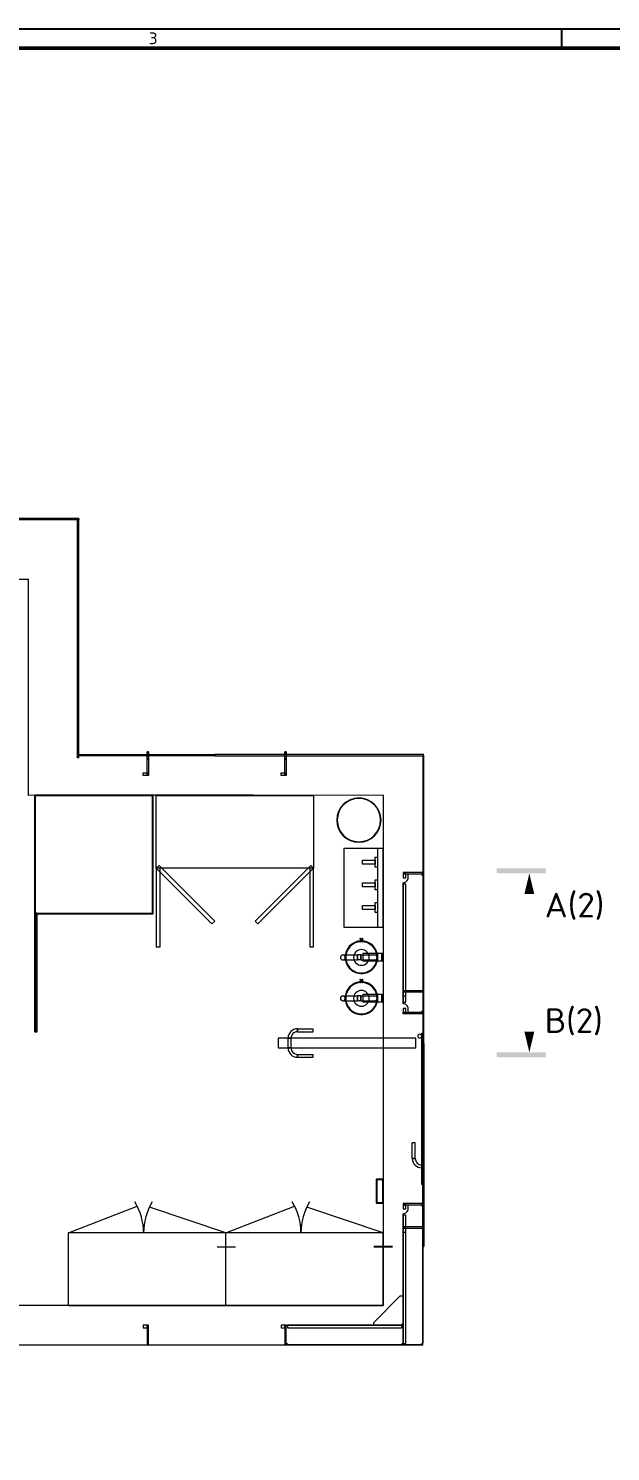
# Model space of a CAD drawing. Header units: millimetres. Extents: x -35117 to 70520, y -28859 to 27816.
# Drawn here: x -7469 to -4510, y 1174 to 8404 of the extents above; entities that cross this region are included whole.
import ezdxf

# ---------------------------------------------------------------- set-up
doc = ezdxf.new("R2010")
doc.units = ezdxf.units.MM
for name, color, linetype in [('-1102', 7, 'Continuous'), ('-1103', 7, 'Continuous'), ('-1513', 7, 'Continuous'), ('1', 7, 'Continuous'), ('FORM', 7, 'Continuous')]:
    doc.layers.add(name, color=color, linetype=linetype)
for name, color, linetype, lineweight in [('FORM1', 4, 'Continuous', 50), ('Hull', 1, 'Continuous', 40), ('Other', 3, 'Continuous', 60)]:
    doc.layers.add(name, color=color, linetype=linetype, lineweight=lineweight)
doc.styles.add('Standard1', font='simplex.shx', dxfattribs={"height": 2.5})

msp = doc.modelspace()

# ---------------------------------------------------------------- hatches: boundary and pattern name
at = {"linetype": 'Continuous'}
for points in [[(-5088.639, 4136.333), (-5088.639, 4111.333), (-4838.639, 4111.333), (-4838.639, 4136.333)], [(-5088.639, 3176.923), (-5088.639, 3201.923), (-4838.639, 3201.923), (-4838.639, 3176.923)]]:
    msp.add_hatch(color=7, dxfattribs=at).paths.add_polyline_path(points)

# ---------------------------------------------------------------- linework, layer by layer
at = {"layer": '-1102', "color": 3, "lineweight": 0}
for p, q in [((-11064.619, 5915.005), (-7212.631, 5915.005)), ((-7212.631, 5915.005), (-11064.619, 5915.005)), ((-7212.631, 5908.005), (-11064.483, 5908.005)), ((-7212.631, 4699.005), (-7212.631, 5908.005)), ((-5459.484, 4709.005), (-5464.483, 4709.005)), ((-5464.483, 4709.005), (-5464.483, 4609.005)), ((-5459.484, 4609.005), (-5459.484, 4709.005)), ((-5464.483, 4609.005), (-5459.484, 4609.005)), ((-5464.483, 4609.005), (-5464.483, 4597.524)), ((-5459.484, 4597.524), (-5464.483, 4597.524)), ((-5464.483, 4597.524), (-5464.483, 4587.792)), ((-5459.484, 4587.792), (-5464.483, 4587.792)), ((-5464.483, 4587.792), (-5464.483, 4581.289)), ((-5459.484, 4581.289), (-5464.483, 4581.289)), ((-5464.483, 4581.289), (-5464.483, 4580.834)), ((-5459.484, 4580.834), (-5464.483, 4580.834)), ((-5464.483, 4580.834), (-5464.483, 3247.505)), ((-5459.484, 4597.524), (-5459.484, 4609.005)), ((-5459.484, 4587.792), (-5459.484, 4597.524)), ((-5459.484, 4581.289), (-5459.484, 4587.792)), ((-5459.484, 4580.834), (-5459.484, 4581.289)), ((-5459.484, 3247.505), (-5459.484, 4580.834)), ((-8604.484, 1715.005), (-7034.484, 1715.005)), ((-7034.484, 1715.005), (-5464.483, 1715.005))]:
    msp.add_line(p, q, dxfattribs=at)
for points in [[(-7212.631, 4699.005), (-7220.463, 4699.005), (-7220.463, 5908.005), (-7212.631, 5908.005)], [(-7212.631, 4715.005), (-6521.484, 4715.005), (-6521.484, 4709.005), (-7212.631, 4709.005), (-7212.631, 4715.005)], [(-5459.484, 4715.005), (-6521.484, 4715.005), (-6521.484, 4709.005), (-5459.484, 4709.005)], [(-5464.483, 2215.005), (-5464.483, 3247.505), (-5459.484, 3247.505), (-5459.484, 2215.005), (-5464.483, 2215.005)], [(-5464.483, 3247.505), (-5464.483, 2215.005), (-5459.484, 2215.005), (-5459.484, 3247.505), (-5464.483, 3247.505)], [(-5464.483, 3247.505), (-5464.483, 2215.005), (-5459.484, 2215.005), (-5459.484, 3247.505), (-5464.483, 3247.505)], [(-5464.483, 1715.005), (-5464.483, 2215.005), (-5459.484, 2215.005)]]:
    msp.add_lwpolyline(points, dxfattribs=at)
at = {"layer": '-1103', "color": 7, "lineweight": 0}
for p in [(-5459.484, 4708.005), (-5459.484, 4540.215)]:
    msp.add_line(p, (-5459.484, 4706.379), dxfattribs=at)
at = {"layer": '-1513', "color": 20, "lineweight": 0}
msp.add_line((-7565.484, 5915.005), (-7215.484, 5915.005), dxfattribs=at)
at = {"color": 1}
msp.add_line((-7212.631, 5908.005), (-7212.631, 5915.005), dxfattribs=at)
at = {"color": 6}
msp.add_line((-5713.013, 2215.014), (-5618.474, 2215.014), dxfattribs=at)
at = {"color": 2}
for points in [[(-7436.868, 4507.288), (-7436.868, 3907.288), (-6836.868, 3907.288), (-6836.868, 4507.288), (-7436.868, 4507.288)], [(-7426.868, 3907.288), (-7436.868, 3907.288), (-7436.868, 3307.288), (-7426.868, 3307.288), (-7426.868, 3907.288)]]:
    msp.add_lwpolyline(points, dxfattribs=at)
msp.add_lwpolyline([(-5665.744, 2555.735), (-5700.674, 2555.735), (-5700.674, 2436.404), (-5665.744, 2436.404)], close=True, dxfattribs=at)
at = {"color": 7, "linetype": 'Continuous', "extrusion": (0, 0, -1)}
for points in [[(4963.639, 4123.833), (5088.639, 4136.333), (5088.639, 4111.333)], [(4963.639, 4123.833), (4838.639, 4136.333), (5088.639, 4136.333)], [(4963.639, 4123.833), (5088.639, 4111.333), (5088.639, 4136.333)], [(4963.639, 4123.833), (5088.639, 4136.333), (4838.639, 4136.333)], [(4963.639, 4123.833), (5088.639, 4111.333), (4838.639, 4111.333)], [(4963.639, 4123.833), (4838.639, 4111.333), (5088.639, 4111.333)], [(4963.639, 3189.423), (5088.639, 3176.923), (5088.639, 3201.923)], [(4963.639, 3189.423), (5088.639, 3201.923), (4838.639, 3201.923)], [(4963.639, 3189.423), (5088.639, 3201.923), (5088.639, 3176.923)], [(4963.639, 3189.423), (4838.639, 3201.923), (5088.639, 3201.923)], [(4963.639, 3189.423), (4838.639, 3176.923), (5088.639, 3176.923)], [(4963.639, 3189.423), (5088.639, 3176.923), (4838.639, 3176.923)]]:
    msp.add_solid(points, dxfattribs=at)
at = {"layer": '1', "color": 5, "lineweight": 0}
for points in [[(-5789.554, 4269.536, 1), (-5789.554, 4494.536, 1), (-5789.554, 4269.536, 1)], [(-5789.554, 4272.036, 1), (-5789.554, 4492.035, 1), (-5789.554, 4272.036, 1)]]:
    msp.add_lwpolyline(points, format="xyb", dxfattribs=at)
at = {"layer": 'FORM'}
msp.add_line((-4757.591, 8304.327), (-4757.591, 8404.327), dxfattribs=at)
msp.add_lwpolyline([(-13163.591, -3471.673), (3648.409, -3471.673), (3648.409, 8400.327), (-13163.591, 8400.327)], close=True, dxfattribs=at)
at = {"layer": 'FORM', "color": 7}
for points in [[(-4923.162, 3857.723, 0, 0, 0), (-4923.162, 4111.333, 0, 50, 0), (-4923.162, 4006.652, 50, 50, 0)], [(-4923.162, 3455.534, 0, 0, 0), (-4923.162, 3201.923, 0, 50, 0), (-4923.162, 3306.604, 50, 50, 0)]]:
    msp.add_lwpolyline(points, format="xyseb", dxfattribs=at)
at = {"layer": 'FORM1'}
msp.add_lwpolyline([(-12767.591, -3375.673), (3552.409, -3375.673), (3552.409, 8304.327), (-12767.591, 8304.327)], close=True, dxfattribs=at)
at = {"layer": 'Hull', "color": 3, "linetype": 'Continuous', "lineweight": 20}
for p, q in [((-6865.484, 4709.005), (-6859.484, 4709.005)), ((-6865.484, 4609.005), (-6865.484, 4709.005)), ((-6859.452, 4729.005), (-6865.452, 4729.005)), ((-6865.452, 4725.634), (-6865.452, 4729.005)), ((-6859.452, 4725.634), (-6865.452, 4725.634)), ((-6865.452, 4716.658), (-6865.452, 4725.634)), ((-6859.452, 4716.658), (-6865.452, 4716.658)), ((-6865.452, 4705.103), (-6865.452, 4716.658)), ((-6859.452, 4705.103), (-6865.452, 4705.103)), ((-6865.452, 4694.863), (-6865.452, 4705.103)), ((-6859.484, 4709.005), (-6859.484, 4609.005)), ((-6859.452, 4729.005), (-6859.452, 4725.634)), ((-6859.452, 4725.634), (-6859.452, 4716.658)), ((-6859.452, 4716.658), (-6859.452, 4705.103)), ((-6859.452, 4705.103), (-6859.452, 4694.863)), ((-6159.521, 4729.005), (-6165.521, 4729.005)), ((-6165.521, 4725.634), (-6165.521, 4729.005)), ((-6159.521, 4725.634), (-6165.521, 4725.634)), ((-6165.521, 4716.658), (-6165.521, 4725.634)), ((-6159.521, 4716.658), (-6165.521, 4716.658)), ((-6165.521, 4705.103), (-6165.521, 4716.658)), ((-6159.521, 4705.103), (-6165.521, 4705.103)), ((-6165.521, 4694.863), (-6165.521, 4705.103)), ((-6165.484, 4709.005), (-6159.484, 4709.005)), ((-6165.484, 4609.005), (-6165.484, 4709.005)), ((-6159.521, 4729.005), (-6159.521, 4725.634)), ((-6159.521, 4725.634), (-6159.521, 4716.658)), ((-6159.521, 4716.658), (-6159.521, 4705.103)), ((-6159.521, 4705.103), (-6159.521, 4694.863)), ((-6159.484, 4709.005), (-6159.484, 4609.005)), ((-6865.484, 4694.863), (-6859.484, 4694.863)), ((-6865.484, 4689.389), (-6865.484, 4694.863)), ((-6859.484, 4689.389), (-6865.484, 4689.389)), ((-6865.452, 4694.863), (-6859.452, 4694.863)), ((-6865.452, 4609.005), (-6865.452, 4694.863)), ((-6859.484, 4694.863), (-6859.484, 4689.389)), ((-6859.452, 4694.863), (-6859.452, 4609.005)), ((-6165.521, 4694.863), (-6159.521, 4694.863)), ((-6165.521, 4609.005), (-6165.521, 4694.863)), ((-6165.484, 4694.863), (-6159.484, 4694.863)), ((-6165.484, 4689.389), (-6165.484, 4694.863)), ((-6159.484, 4689.389), (-6165.484, 4689.389)), ((-6159.521, 4694.863), (-6159.521, 4609.005)), ((-6159.484, 4694.863), (-6159.484, 4689.389)), ((-6859.484, 4609.005), (-6865.484, 4609.005)), ((-6859.452, 4609.005), (-6865.452, 4609.005)), ((-6159.521, 4609.005), (-6165.521, 4609.005)), ((-6159.484, 4609.005), (-6165.484, 4609.005)), ((-5551.092, 3424.005), (-5564.483, 3424.005)), ((-5564.483, 3424.005), (-5564.483, 3406.558)), ((-5564.483, 3406.558), (-5551.092, 3406.558)), ((-5564.483, 3404.005), (-5564.483, 3406.558)), ((-5551.092, 3404.005), (-5564.483, 3404.005)), ((-5551.092, 3406.558), (-5551.092, 3424.005)), ((-5551.092, 3406.558), (-5551.092, 3404.005)), ((-5551.092, 2427.005), (-5564.483, 2427.005)), ((-5564.483, 2427.005), (-5564.483, 2424.452)), ((-5551.092, 2424.452), (-5564.483, 2424.452)), ((-5564.483, 2424.452), (-5564.483, 2407.005)), ((-5564.483, 2407.005), (-5551.092, 2407.005)), ((-5551.092, 2424.452), (-5551.092, 2427.005)), ((-5551.092, 2407.005), (-5551.092, 2424.452))]:
    msp.add_line(p, q, dxfattribs=at)
for points in [[(-6865.484, 4609.005), (-6885.484, 4609.005), (-6885.484, 4622.397), (-6865.484, 4622.397), (-6865.484, 4609.005)], [(-6165.484, 4609.005), (-6185.484, 4609.005), (-6185.484, 4622.397), (-6165.484, 4622.397), (-6165.484, 4609.005)], [(-5464.483, 4115.005), (-5564.483, 4115.005), (-5564.483, 4109.005), (-5464.483, 4109.005), (-5464.483, 4115.005)], [(-5564.483, 4109.005), (-5564.483, 4089.005), (-5551.092, 4089.005), (-5551.092, 4109.005), (-5564.483, 4109.005)], [(-5564.483, 4056.854), (-5564.483, 3456.156), (-5551.092, 3456.156), (-5551.092, 4056.854), (-5564.483, 4056.854)], [(-5464.483, 3515.005), (-5564.483, 3515.005), (-5564.483, 3509.005), (-5464.483, 3509.005), (-5464.483, 3515.005)], [(-5564.483, 3509.005), (-5564.483, 3489.005), (-5551.092, 3489.005), (-5551.092, 3509.005), (-5564.483, 3509.005)], [(-5464.483, 3398.005), (-5564.483, 3398.005), (-5564.483, 3404.005), (-5464.483, 3404.005), (-5464.483, 3398.005)], [(-5464.483, 2433.005), (-5564.483, 2433.005), (-5564.483, 2427.005), (-5464.483, 2427.005), (-5464.483, 2433.005)], [(-5564.483, 2374.854), (-5564.483, 1722.155), (-5551.092, 1722.155), (-5551.092, 2374.854), (-5564.483, 2374.854)], [(-5464.483, 2315.005), (-5564.483, 2315.005), (-5564.483, 2309.005), (-5464.483, 2309.005), (-5464.483, 2315.005)], [(-5564.483, 2309.005), (-5564.483, 2289.005), (-5551.092, 2289.005), (-5551.092, 2309.005), (-5564.483, 2309.005)], [(-5574.484, 1815.005), (-5714.483, 1815.005), (-5714.483, 1830.005), (-5579.484, 1965.005), (-5564.483, 1965.005), (-5564.483, 1825.005), (-5574.484, 1815.005)], [(-6865.484, 1815.005), (-6885.484, 1815.005), (-6885.484, 1801.613), (-6865.484, 1801.613), (-6865.484, 1815.005)], [(-6859.484, 1715.005), (-6859.484, 1815.005), (-6865.484, 1815.005), (-6865.484, 1715.005), (-6859.484, 1715.005)], [(-6165.484, 1815.005), (-6185.484, 1815.005), (-6185.484, 1801.613), (-6165.484, 1801.613), (-6165.484, 1815.005)], [(-6159.484, 1715.005), (-6159.484, 1815.005), (-6165.484, 1815.005), (-6165.484, 1715.005), (-6159.484, 1715.005)], [(-5574.484, 1715.005), (-6149.484, 1715.005), (-6159.484, 1725.005), (-6159.484, 1815.005), (-5564.483, 1815.005), (-5564.483, 1725.005), (-5574.484, 1715.005)], [(-5571.635, 1815.005), (-6152.334, 1815.005), (-6152.334, 1801.613), (-5571.635, 1801.613), (-5571.635, 1815.005)]]:
    msp.add_lwpolyline(points, dxfattribs=at)
for points in [[(-5464.483, 4099.005), (-5464.483, 3414.005), (-5474.484, 3404.005), (-5539.483, 3404.005), (-5539.483, 3424.005, 0.19891074), (-5546.806, 3441.683, 0.19891591), (-5564.483, 3449.005), (-5564.483, 4064.005, 0.19891591), (-5546.806, 4071.327, 0.19891074), (-5539.483, 4089.005), (-5539.483, 4109.005), (-5474.484, 4109.005), (-5464.483, 4099.005)], [(-5464.483, 2417.005), (-5464.483, 1725.005), (-5474.484, 1715.005), (-5564.483, 1715.005), (-5564.483, 2382.005, 0.19891554), (-5546.806, 2389.327, 0.19891165), (-5539.483, 2407.005), (-5539.483, 2427.005), (-5474.484, 2427.005), (-5464.483, 2417.005)]]:
    msp.add_lwpolyline(points, format="xyb", dxfattribs=at)
at = {"layer": 'Other', "color": 5, "linetype": 'Continuous', "lineweight": 18}
for p, q in [((-10859.494, 5606.976), (-7469.484, 5605.836)), ((-5665.55, 4508.408), (-7469.484, 4507.267)), ((-5665.55, 4508.408), (-5665.744, 1915.014)), ((-6149.516, 3274.05), (-6134.515, 3274.05)), ((-6134.515, 3274.05), (-6149.516, 3274.05)), ((-6149.516, 3224.05), (-6149.516, 3274.05)), ((-6134.515, 3224.05), (-6134.515, 3274.05)), ((-6102.015, 3321.55), (-6102.015, 3306.55)), ((-6102.015, 3321.55), (-6022.015, 3321.55)), ((-6102.015, 3306.55), (-6102.015, 3321.55)), ((-6102.015, 3306.55), (-6022.015, 3306.55)), ((-6022.015, 3306.55), (-6022.015, 3321.55)), ((-5470.515, 2530.05), (-5470.515, 3300.05)), ((-5470.515, 3268.05), (-5470.515, 3300.05)), ((-5470.515, 3300.05), (-5459.484, 3300.05)), ((-5470.515, 3300.05), (-5459.484, 3300.05)), ((-5470.515, 2562.05), (-5470.515, 3268.05)), ((-5459.484, 3268.05), (-5470.515, 3268.05)), ((-6149.516, 3224.05), (-6134.515, 3224.05)), ((-6134.515, 3224.05), (-6149.516, 3224.05)), ((-6102.015, 3176.55), (-6102.015, 3191.549)), ((-6102.015, 3191.549), (-6102.015, 3176.55)), ((-6102.015, 3191.549), (-6022.015, 3191.549)), ((-6022.015, 3176.55), (-6022.015, 3191.549)), ((-5464.483, 3247.505), (-5459.484, 3247.505)), ((-6102.015, 3176.55), (-6022.015, 3176.55)), ((-5503.015, 2742.55), (-5518.016, 2742.55)), ((-5518.016, 2662.55), (-5518.016, 2742.55)), ((-5503.015, 2662.55), (-5503.015, 2742.55)), ((-5518.016, 2662.55), (-5503.015, 2662.55)), ((-5503.015, 2662.55), (-5518.016, 2662.55)), ((-5470.515, 2615.05), (-5470.515, 2630.05)), ((-5470.515, 2630.05), (-5470.515, 2615.05)), ((-5459.484, 2630.05), (-5470.515, 2630.05)), ((-5459.484, 2615.05), (-5470.515, 2615.05)), ((-5470.515, 2565.05), (-5459.484, 2565.05)), ((-5459.484, 2562.05), (-5470.515, 2562.05)), ((-5459.484, 2530.05), (-5470.515, 2530.05)), ((-5665.744, 1915.015), (-10859.494, 1915.014)), ((-5665.754, 1915.014), (-10859.494, 1915.014))]:
    msp.add_line(p, q, dxfattribs=at)
at = {"layer": 'Other', "color": 251, "linetype": 'Continuous', "lineweight": 20}
for p, q in [((-6325.331, 4508.407), (-7125.331, 4508.407)), ((-5865.55, 4238.385), (-5865.55, 3838.385)), ((-5665.55, 4238.385), (-5865.55, 4238.385)), ((-5695.55, 4238.385), (-5695.55, 3838.385)), ((-5665.55, 3838.385), (-5665.55, 4238.385)), ((-5865.55, 3838.385), (-5665.55, 3838.385)), ((-5784.843, 3780.564), (-5785.144, 3777.549)), ((-5768.544, 3777.549), (-5768.843, 3780.564)), ((-5871.278, 3696.558), (-5796.278, 3696.558)), ((-5796.278, 3671.558), (-5796.278, 3696.558)), ((-5796.276, 3696.558), (-5796.276, 3671.558)), ((-5779.762, 3696.558), (-5796.276, 3696.558)), ((-5779.762, 3696.558), (-5779.762, 3671.558)), ((-5779.762, 3696.558), (-5709.416, 3696.558)), ((-5779.762, 3671.558), (-5779.762, 3696.558)), ((-5768.55, 3664.965), (-5768.55, 3704.965)), ((-5768.55, 3704.965), (-5673.55, 3704.965)), ((-5693.55, 3664.965), (-5693.55, 3704.965)), ((-5693.55, 3704.965), (-5673.55, 3704.965)), ((-5673.55, 3664.965), (-5673.55, 3704.965)), ((-5673.55, 3704.965), (-5665.55, 3704.965)), ((-5673.55, 3704.965), (-5673.55, 3664.965)), ((-5673.55, 3704.965), (-5673.55, 3664.965)), ((-5665.55, 3701.965), (-5670.55, 3701.965)), ((-5670.55, 3701.965), (-5670.55, 3667.965)), ((-5665.55, 3704.965), (-5665.55, 3701.965)), ((-5871.278, 3671.558), (-5796.278, 3671.558)), ((-5779.762, 3671.558), (-5796.276, 3671.558)), ((-5779.762, 3671.558), (-5709.416, 3671.558)), ((-5673.55, 3664.965), (-5768.55, 3664.965)), ((-5673.55, 3664.965), (-5693.55, 3664.965)), ((-5665.55, 3664.965), (-5673.55, 3664.965)), ((-5670.55, 3667.965), (-5665.55, 3667.965)), ((-5665.55, 3667.965), (-5665.55, 3664.965)), ((-5784.854, 3572.676), (-5785.153, 3569.661)), ((-5785.144, 3602.381), (-5784.843, 3605.366)), ((-5785.144, 3602.381), (-5784.843, 3605.366)), ((-5779.942, 3601.892), (-5785.144, 3602.381)), ((-5784.843, 3605.366), (-5779.689, 3604.878)), ((-5779.689, 3604.878), (-5779.942, 3601.892)), ((-5773.999, 3604.878), (-5768.843, 3605.366)), ((-5773.745, 3601.892), (-5773.999, 3604.878)), ((-5768.544, 3602.381), (-5773.745, 3601.892)), ((-5768.553, 3569.661), (-5768.853, 3572.676)), ((-5768.843, 3605.366), (-5768.544, 3602.381)), ((-5768.843, 3605.366), (-5768.544, 3602.381)), ((-5871.287, 3488.67), (-5796.287, 3488.67)), ((-5796.287, 3463.67), (-5796.287, 3488.67)), ((-5796.287, 3488.67), (-5796.287, 3463.67)), ((-5779.772, 3488.67), (-5796.287, 3488.67)), ((-5779.772, 3488.67), (-5779.772, 3463.67)), ((-5779.772, 3488.67), (-5709.425, 3488.67)), ((-5779.772, 3463.67), (-5779.772, 3488.67)), ((-5768.559, 3457.077), (-5768.559, 3497.077)), ((-5768.559, 3497.077), (-5673.559, 3497.077)), ((-5693.559, 3457.077), (-5693.559, 3497.077)), ((-5693.559, 3497.077), (-5673.559, 3497.077)), ((-5673.559, 3457.077), (-5673.559, 3497.077)), ((-5673.559, 3497.077), (-5665.559, 3497.077)), ((-5673.559, 3497.077), (-5673.559, 3457.077)), ((-5673.559, 3497.077), (-5673.559, 3457.077)), ((-5665.559, 3494.077), (-5670.559, 3494.077)), ((-5670.559, 3494.077), (-5670.559, 3460.077)), ((-5665.559, 3497.077), (-5665.559, 3494.077)), ((-5871.287, 3463.67), (-5796.287, 3463.67)), ((-5779.772, 3463.67), (-5796.287, 3463.67)), ((-5779.772, 3463.67), (-5709.425, 3463.67)), ((-5673.559, 3457.077), (-5768.559, 3457.077)), ((-5673.559, 3457.077), (-5693.559, 3457.077)), ((-5665.559, 3457.077), (-5673.559, 3457.077)), ((-5670.559, 3460.077), (-5665.559, 3460.077)), ((-5665.559, 3460.077), (-5665.559, 3457.077)), ((-5785.153, 3394.493), (-5784.854, 3397.478)), ((-5785.153, 3394.493), (-5784.854, 3397.478)), ((-5779.951, 3394.004), (-5785.153, 3394.493)), ((-5784.854, 3397.478), (-5779.699, 3396.991)), ((-5779.699, 3396.991), (-5779.951, 3394.004)), ((-5774.008, 3396.991), (-5768.853, 3397.478)), ((-5773.754, 3394.004), (-5774.008, 3396.991)), ((-5768.553, 3394.493), (-5773.754, 3394.004)), ((-5768.853, 3397.478), (-5768.553, 3394.493)), ((-5768.853, 3397.478), (-5768.553, 3394.493)), ((-7265.744, 2285.014), (-6916.355, 2419.999)), ((-6465.744, 2285.014), (-6854.401, 2415.514)), ((-6465.744, 2285.014), (-6116.355, 2419.999)), ((-5665.744, 2285.014), (-6054.401, 2415.514)), ((-6465.744, 2285.014), (-7265.744, 2285.014)), ((-7265.744, 1915.014), (-7265.744, 2285.014)), ((-5665.744, 2285.014), (-6465.744, 2285.014)), ((-6465.744, 1915.014), (-6465.744, 2285.014)), ((-6465.744, 1915.014), (-6465.744, 2285.014)), ((-5665.744, 1915.014), (-5665.744, 2285.014)), ((-6510.882, 2214.178), (-6416.342, 2214.178)), ((-7265.744, 1915.014), (-6465.744, 1915.014)), ((-6465.744, 1915.014), (-5665.744, 1915.014))]:
    msp.add_line(p, q, dxfattribs=at)
at = {"layer": 'Other', "color": 5, "linetype": 'Continuous', "lineweight": 18}
for points in [[(-7469.484, 4507.267), (-7469.484, 5605.836), (-7469.484, 5605.836)], [(-6199.516, 3274.05), (-6199.516, 3224.05), (-5499.516, 3224.05), (-5499.516, 3274.05), (-6199.516, 3274.05)], [(-5459.484, 3265.05), (-5470.515, 3265.05), (-5470.515, 2565.05)]]:
    msp.add_lwpolyline(points, dxfattribs=at)
at = {"layer": 'Other', "color": 251, "linetype": 'Continuous', "lineweight": 20}
for points in [[(-6819.778, 4137.155), (-6819.778, 4507.155), (-6019.778, 4507.155), (-6019.778, 4137.155), (-6819.778, 4137.155)], [(-6819.78, 4137.155), (-6536.937, 3854.313), (-6522.794, 3868.454), (-6805.637, 4151.297), (-6819.78, 4137.155)], [(-6819.778, 4137.155), (-6819.778, 3737.155), (-6799.778, 3737.155), (-6799.778, 4137.155), (-6819.778, 4137.155)], [(-6819.778, 4137.155), (-6819.778, 3737.155), (-6799.778, 3737.155), (-6799.778, 4137.155), (-6819.778, 4137.155)], [(-6033.921, 4151.297), (-6316.764, 3868.454), (-6302.621, 3854.313), (-6019.778, 4137.155), (-6033.921, 4151.297)], [(-6039.779, 4137.156), (-6039.779, 3737.156), (-6019.778, 3737.156), (-6019.778, 4137.156), (-6039.779, 4137.156)]]:
    msp.add_lwpolyline(points, dxfattribs=at)
for points in [[(-5865.55, 4238.385), (-5865.55, 3838.385), (-5665.55, 3838.385), (-5665.55, 4238.385)], [(-5707.55, 4178.223), (-5707.55, 4158.223), (-5770.55, 4158.223), (-5770.55, 4178.223)], [(-5695.55, 4193.223), (-5695.55, 4143.223), (-5707.55, 4143.223), (-5707.55, 4193.223)], [(-5707.55, 4063.22), (-5707.55, 4043.22), (-5770.55, 4043.22), (-5770.55, 4063.22)], [(-5695.55, 4078.22), (-5695.55, 4028.22), (-5707.55, 4028.22), (-5707.55, 4078.22)], [(-5707.55, 3947.794), (-5707.55, 3927.794), (-5770.55, 3927.794), (-5770.55, 3947.794)], [(-5695.55, 3962.794), (-5695.55, 3912.794), (-5707.55, 3912.794), (-5707.55, 3962.794)]]:
    msp.add_lwpolyline(points, close=True, dxfattribs=at)
at = {"layer": 'Other', "color": 5, "linetype": 'Continuous', "lineweight": 18}
msp.add_lwpolyline([(-5480.516, 3274.05, 0.99999613), (-5480.516, 3294.05, 0.99999613), (-5480.516, 3274.05, 0.99999613)], format="xyb", dxfattribs=at)
msp.add_lwpolyline([(-5480.516, 3274.05, 0.99999613), (-5480.516, 3294.05, 0.99999613), (-5480.516, 3274.05, 0.99999613)], format="xyb", dxfattribs=at)
msp.add_lwpolyline([(-5480.516, 3274.05, 0.99999613), (-5480.516, 3294.05, 0.99999613), (-5480.516, 3274.05, 0.99999613)], format="xyb", dxfattribs=at)
msp.add_lwpolyline([(-5480.516, 3274.05, 0.99999613), (-5480.516, 3294.05, 0.99999613), (-5480.516, 3274.05, 0.99999613)], format="xyb", dxfattribs=at)
msp.add_lwpolyline([(-5480.516, 3274.05, 0.99999613), (-5480.516, 3294.05, 0.99999613), (-5480.516, 3274.05, 0.99999613)], format="xyb", dxfattribs=at)
msp.add_lwpolyline([(-5480.516, 3274.05, 0.99999613), (-5480.516, 3294.05, 0.99999613), (-5480.516, 3274.05, 0.99999613)], format="xyb", dxfattribs=at)
msp.add_lwpolyline([(-5480.516, 3274.05, 0.99999613), (-5480.516, 3294.05, 0.99999613), (-5480.516, 3274.05, 0.99999613)], format="xyb", dxfattribs=at)
msp.add_lwpolyline([(-5480.516, 3274.05, 0.99999613), (-5480.516, 3294.05, 0.99999613), (-5480.516, 3274.05, 0.99999613)], format="xyb", dxfattribs=at)
msp.add_lwpolyline([(-5480.516, 3274.05, 0.99999613), (-5480.516, 3294.05, 0.99999613), (-5480.516, 3274.05, 0.99999613)], format="xyb", dxfattribs=at)
msp.add_lwpolyline([(-5480.516, 3274.05, 0.99999613), (-5480.516, 3294.05, 0.99999613), (-5480.516, 3274.05, 0.99999613)], format="xyb", dxfattribs=at)
msp.add_lwpolyline([(-5480.516, 3274.05, 0.99999613), (-5480.516, 3294.05, 0.99999613), (-5480.516, 3274.05, 0.99999613)], format="xyb", dxfattribs=at)
msp.add_lwpolyline([(-5480.516, 3274.05, 0.99999613), (-5480.516, 3294.05, 0.99999613), (-5480.516, 3274.05, 0.99999613)], format="xyb", dxfattribs=at)
msp.add_lwpolyline([(-5480.516, 3274.05, 0.99999613), (-5480.516, 3294.05, 0.99999613), (-5480.516, 3274.05, 0.99999613)], format="xyb", dxfattribs=at)
msp.add_lwpolyline([(-5480.516, 3274.05, 0.99999613), (-5480.516, 3294.05, 0.99999613), (-5480.516, 3274.05, 0.99999613)], format="xyb", dxfattribs=at)
msp.add_lwpolyline([(-5480.516, 3274.05, 0.99999613), (-5480.516, 3294.05, 0.99999613), (-5480.516, 3274.05, 0.99999613)], format="xyb", dxfattribs=at)
msp.add_lwpolyline([(-5480.516, 3274.05, 0.99999613), (-5480.516, 3294.05, 0.99999613), (-5480.516, 3274.05, 0.99999613)], format="xyb", dxfattribs=at)
msp.add_lwpolyline([(-5480.516, 3274.05, 0.99999613), (-5480.516, 3294.05, 0.99999613), (-5480.516, 3274.05, 0.99999613)], format="xyb", dxfattribs=at)
msp.add_lwpolyline([(-5480.516, 3274.05, 0.99999613), (-5480.516, 3294.05, 0.99999613), (-5480.516, 3274.05, 0.99999613)], format="xyb", dxfattribs=at)
at = {"layer": 'Other', "color": 251, "linetype": 'Continuous', "lineweight": 20}
for centre, radius, start, end in [((-5776.812, 3684.058), 80, 90.0000171, 269.9999829), ((-5776.812, 3684.058), 80, 90.0000171, 269.9999829), ((-5776.812, 3684.058), 80, 90.0000171, 269.9999829), ((-5776.812, 3684.058), 80, 90.0000171, 269.9999829), ((-5776.843, 3684.965), 83.001, 95.7392935, 137.8694989), ((-5776.843, 3684.963), 80.002, 95.7389434, 137.8687592), ((-5785.144, 3772.549), 5, 44.9970271, 89.9969712), ((-5785.143, 3772.549), 5, 269.9969144, 314.9985339), ((-5784.843, 3772.565), 7.999, 44.9968662, 89.9995633), ((-5784.843, 3772.563), 7.999, 270.0023469, 315.0045216), ((-5785.143, 3772.549), 5, 0.0060842, 45.0051939), ((-5785.144, 3772.55), 5.001, 314.9969093, 359.9939986), ((-5784.843, 3772.563), 8, 0.0060639, 45.0046677), ((-5784.843, 3772.565), 8, 314.9953323, 359.9939361), ((-5768.844, 3772.566), 7.999, 135.0064333, 180.009219), ((-5768.844, 3772.563), 7.999, 179.990781, 224.9935667), ((-5776.812, 3684.058), 80, 270.0000171, 89.9999829), ((-5776.812, 3684.058), 80, 270.0000171, 89.9999829), ((-5776.812, 3684.058), 80, 270.0000171, 89.9999829), ((-5776.812, 3684.058), 80, 270.0000171, 89.9999829), ((-5768.843, 3772.562), 8.003, 90.0000207, 134.9926225), ((-5768.842, 3772.567), 8.003, 225.0059899, 269.9980694), ((-5768.544, 3772.549), 5, 134.9948061, 179.9939158), ((-5768.543, 3772.55), 5.001, 180.0060014, 225.0030907), ((-5768.543, 3772.549), 5, 90.0030288, 135.0029729), ((-5768.544, 3772.549), 5, 225.0014661, 270.0030856), ((-5776.842, 3684.967), 79.999, 42.1300668, 84.2608597), ((-5776.844, 3684.965), 83.001, 42.1305011, 84.2607065), ((-5871.278, 3684.058), 12.5, 90, 270), ((-5871.278, 3684.058), 12.5, 90, 270), ((-5871.278, 3684.058), 12.5, 270, 90), ((-5776.844, 3684.967), 82.999, 137.8701743, 180.0008616), ((-5776.844, 3684.967), 79.999, 137.8702118, 180.0009023), ((-5776.812, 3684.058), 40, 90.0000854, 269.9999146), ((-5776.812, 3684.058), 40, 90.0000854, 269.9999146), ((-5776.812, 3684.058), 40, 270.0000854, 89.9999146), ((-5776.812, 3684.058), 40, 270.0000854, 89.9999146), ((-5776.843, 3684.967), 79.999, 359.9990977, 42.1297882), ((-5776.843, 3684.964), 83, 0.0006956, 42.1310033), ((-5709.416, 3684.058), 12.5, 270, 90), ((-5776.844, 3684.964), 82.999, 179.9991337, 222.1296988), ((-5776.844, 3684.964), 79.999, 179.9990937, 222.1296556), ((-5776.844, 3684.966), 83.001, 222.1306349, 264.2608997), ((-5776.843, 3684.968), 80.002, 222.1311009, 264.2608573), ((-5776.843, 3684.964), 79.999, 275.7393413, 317.8700715), ((-5776.843, 3684.966), 83.001, 275.7391003, 317.8693651), ((-5776.843, 3684.964), 79.999, 317.8703444, 0.0009063), ((-5776.843, 3684.966), 83.001, 317.8691236, 359.9993092), ((-5776.823, 3476.17), 80, 90.0000171, 269.9999829), ((-5776.823, 3476.17), 80, 90.0000171, 269.9999829), ((-5776.823, 3476.17), 80, 90.0000171, 269.9999829), ((-5776.823, 3476.17), 80, 90.0000171, 269.9999829), ((-5776.853, 3477.077), 83.001, 95.7391003, 137.8693651), ((-5776.854, 3477.079), 79.999, 95.7391403, 137.8699332), ((-5785.152, 3564.662), 5, 45.0014661, 90.0030856), ((-5785.153, 3564.661), 5, 269.9999716, 315.0007534), ((-5784.854, 3564.677), 7.999, 44.9968662, 89.9995633), ((-5784.853, 3564.675), 7.999, 269.9985265, 315.0017459), ((-5785.153, 3564.661), 5.001, 0.0060014, 45.0030907), ((-5785.153, 3564.662), 5, 314.9948061, 359.9939158), ((-5776.872, 3602.009), 2.5, 90, 270), ((-5776.872, 3602.009), 2.5, 90, 270), ((-5784.854, 3564.676), 8, 0.0060639, 45.0046677), ((-5784.854, 3564.677), 8.001, 314.9966462, 359.9939885), ((-5776.872, 3602.009), 2.5, 270, 90), ((-5776.872, 3602.009), 2.5, 270, 90), ((-5768.853, 3564.676), 8, 134.9953323, 179.9939361), ((-5768.853, 3564.677), 8.001, 180.0060115, 225.0033538), ((-5776.823, 3476.17), 80, 270.0000171, 89.9999829), ((-5776.823, 3476.17), 80, 270.0000171, 89.9999829), ((-5776.823, 3476.17), 80, 270.0000171, 89.9999829), ((-5776.823, 3476.17), 80, 270.0000171, 89.9999829), ((-5768.853, 3564.677), 7.999, 90.0004367, 135.0031338), ((-5768.853, 3564.675), 7.999, 224.9982541, 270.0014735), ((-5768.552, 3564.661), 5.001, 134.9969093, 179.9939986), ((-5768.553, 3564.662), 5, 180.0060842, 225.0051939), ((-5768.553, 3564.662), 5, 89.9969144, 134.9985339), ((-5768.553, 3564.661), 5, 224.9992466, 270.0000284), ((-5776.853, 3477.079), 79.999, 42.1300668, 84.2608597), ((-5776.853, 3477.077), 83.001, 42.1306349, 84.2608997), ((-5871.287, 3476.17), 12.5, 90, 270), ((-5871.287, 3476.17), 12.5, 90, 270), ((-5871.287, 3476.17), 12.5, 270, 90), ((-5776.853, 3477.076), 83.001, 137.8691236, 179.9993092), ((-5776.853, 3477.078), 83, 180.0006956, 222.1310033), ((-5776.853, 3477.076), 80.001, 137.8691222, 179.9992912), ((-5776.853, 3477.078), 80, 180.0007127, 222.1310105), ((-5776.823, 3476.17), 40, 90, 270), ((-5776.823, 3476.17), 40, 90, 270), ((-5776.823, 3476.17), 40, 270, 90), ((-5776.823, 3476.17), 40, 270, 90), ((-5776.854, 3477.076), 80.001, 0.0007088, 42.1308778), ((-5776.854, 3477.078), 80, 317.8689895, 359.9992873), ((-5776.853, 3477.079), 82.999, 359.9991337, 42.1296988), ((-5776.852, 3477.076), 82.999, 317.8701743, 0.0008616), ((-5709.425, 3476.17), 12.5, 270, 90), ((-5776.852, 3477.078), 83.001, 222.1305011, 264.2607065), ((-5776.854, 3477.076), 79.999, 222.1299285, 264.2606587), ((-5776.853, 3477.076), 79.999, 275.7393413, 317.8700715), ((-5776.853, 3477.078), 83.001, 275.7392935, 317.8694989), ((-5776.882, 3394.121), 2.5, 90.0013148, 269.9986852), ((-5776.882, 3394.121), 2.5, 90.0013148, 269.9986852), ((-5776.883, 3394.121), 2.5, 270.0013148, 89.9986852), ((-5776.883, 3394.121), 2.5, 270.0013148, 89.9986852), ((-7184.271, 2285.014), 300, 0, 31.4756063), ((-6584.271, 2285.014), 300, 148.5243937, 180), ((-6384.271, 2285.014), 300, 0, 31.4756063), ((-5784.271, 2285.014), 300, 148.5243937, 180)]:
    msp.add_arc(centre, radius, start, end, dxfattribs=at)
at = {"layer": 'Other', "color": 5, "linetype": 'Continuous', "lineweight": 18}
for centre, radius, start, end in [((-6102.015, 3274.049), 47.501, 89.9999313, 179.9993744), ((-6102.015, 3274.05), 32.5, 90.0001907, 180.000473), ((-6102.015, 3224.05), 47.501, 180.0006256, 270.000061), ((-6102.015, 3224.049), 32.5, 179.999527, 269.9998169), ((-5470.515, 2662.55), 47.501, 180.0006256, 270.000061), ((-5470.515, 2662.549), 32.5, 179.9995422, 269.999939)]:
    msp.add_arc(centre, radius, start, end, dxfattribs=at)

# ---------------------------------------------------------------- texts
at = {"layer": 'FORM', "style": 'Standard1'}
msp.add_text('3', height=60, dxfattribs=at).set_placement((-6857.591, 8324.327))
at = {"layer": 'FORM', "color": 7, "style": 'Standard1'}
for s, p in [('А(2)', (-4845.184, 3887.586)), ('В(2)', (-4845.184, 3300.671))]:
    msp.add_text(s, height=125, dxfattribs=at).set_placement(p)

doc.saveas('drawing.dxf')
